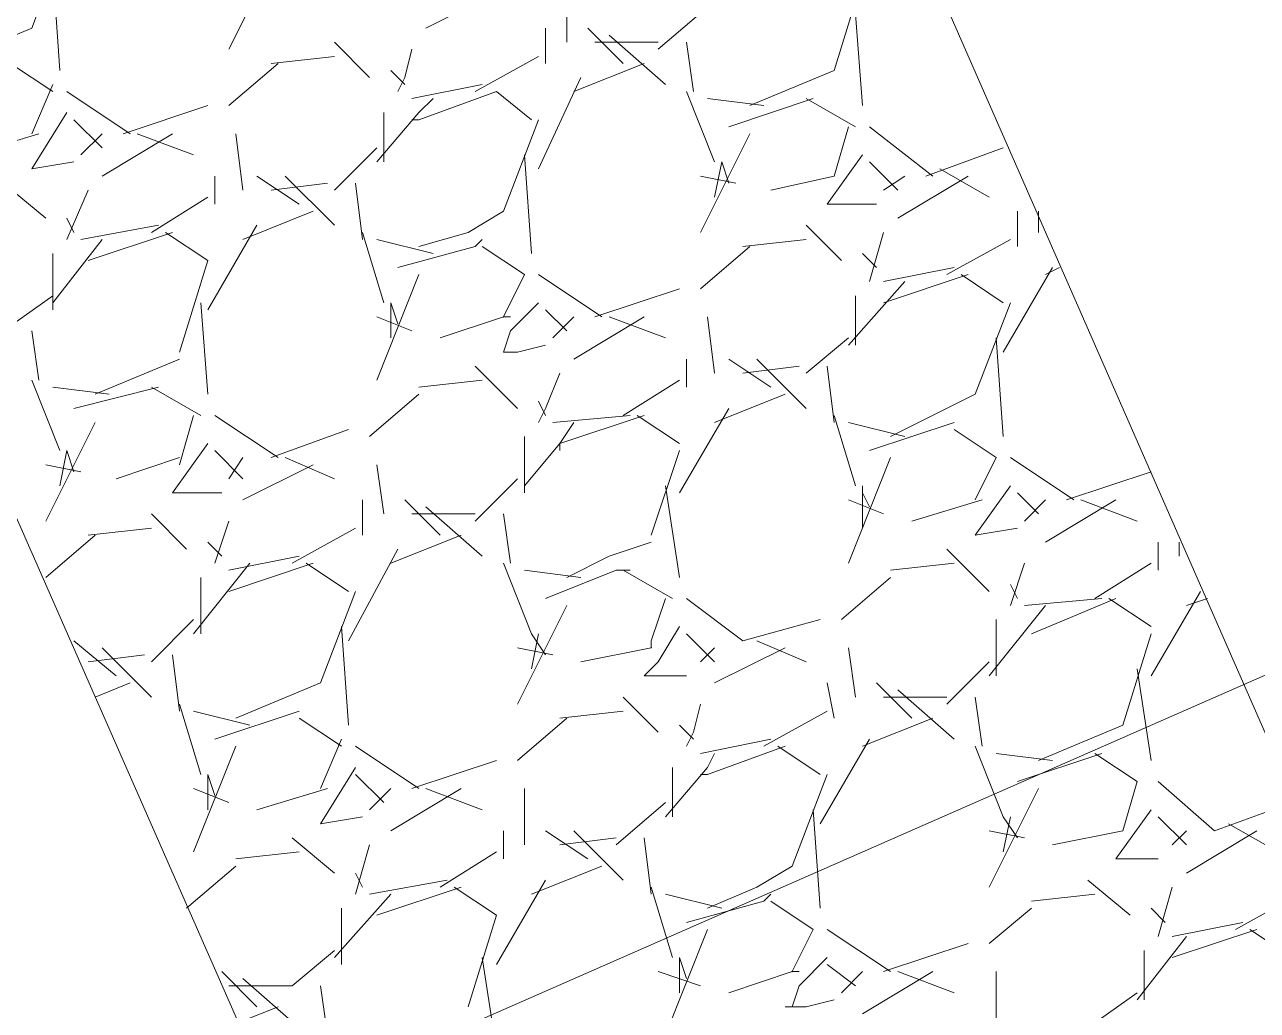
# Model space of a CAD drawing. Header units: metres. Extents: x 535356 to 535753, y 1836468 to 1836744.
# Drawn here: x 535500.07 to 535501.821, y 1836627.985 to 1836629.385 of the extents above; entities that cross this region are included whole.
import ezdxf

# ---------------------------------------------------------------- set-up
doc = ezdxf.new("R2010")
doc.units = ezdxf.units.M
doc.header["$MEASUREMENT"] = 0
doc.layers.add('Level 38', color=1, linetype='Continuous', lineweight=0)
doc.layers.add('Level 42', color=1, linetype='Continuous', lineweight=0)

msp = doc.modelspace()

# ---------------------------------------------------------------- linework, layer by layer
at = {"layer": 'Level 38', "color": 7, "linetype": 'Continuous', "lineweight": 0}
msp.add_line((535502.49, 1836628.75), (535477.82, 1836617.92), dxfattribs=at)
msp.add_line((535502.49, 1836628.75), (535477.82, 1836617.92), dxfattribs=at)
at = {"layer": 'Level 42', "color": 7, "linetype": 'Continuous', "lineweight": 0}
for p, q in [((535503.09, 1836625.51), (535500.52, 1836631.37)), ((535503.09, 1836625.51), (535500.52, 1836631.37)), ((535501.72, 1836624.91), (535499.14, 1836630.77)), ((535501.72, 1836624.91), (535499.14, 1836630.77)), ((535500.13, 1836629.51), (535500.08, 1836629.38)), ((535500.13, 1836629.51), (535500.08, 1836629.38)), ((535500.36, 1836629.35), (535500.43, 1836629.49)), ((535500.36, 1836629.35), (535500.43, 1836629.49)), ((535500.11, 1836629.46), (535500.12, 1836629.32)), ((535500.11, 1836629.46), (535500.12, 1836629.32)), ((535501.26, 1836629.45), (535501.22, 1836629.32)), ((535501.26, 1836629.45), (535501.22, 1836629.32)), ((535500.64, 1836629.38), (535500.74, 1836629.43)), ((535500.64, 1836629.38), (535500.74, 1836629.43)), ((535500.84, 1836629.43), (535500.84, 1836629.36)), ((535500.84, 1836629.43), (535500.84, 1836629.36)), ((535501.04, 1836629.41), (535500.97, 1836629.35)), ((535501.04, 1836629.41), (535500.97, 1836629.35)), ((535501.25, 1836629.4), (535501.26, 1836629.27)), ((535501.25, 1836629.4), (535501.26, 1836629.27)), ((535500.08, 1836629.38), (535499.96, 1836629.33)), ((535500.08, 1836629.38), (535499.96, 1836629.33)), ((535500.81, 1836629.38), (535500.81, 1836629.33)), ((535500.81, 1836629.38), (535500.81, 1836629.33)), ((535500.92, 1836629.33), (535500.87, 1836629.38)), ((535500.92, 1836629.33), (535500.87, 1836629.38)), ((535500.98, 1836629.3), (535500.9, 1836629.37)), ((535500.98, 1836629.3), (535500.9, 1836629.37)), ((535500.56, 1836629.31), (535500.51, 1836629.36)), ((535500.56, 1836629.31), (535500.51, 1836629.36)), ((535500.61, 1836629.31), (535500.62, 1836629.35)), ((535500.61, 1836629.31), (535500.62, 1836629.35)), ((535500.97, 1836629.36), (535500.88, 1836629.36)), ((535500.97, 1836629.36), (535500.88, 1836629.36)), ((535501.02, 1836629.29), (535501.01, 1836629.36)), ((535501.02, 1836629.29), (535501.01, 1836629.36)), ((535500.51, 1836629.34), (535500.42, 1836629.33)), ((535500.51, 1836629.34), (535500.42, 1836629.33)), ((535500.71, 1836629.29), (535500.8, 1836629.34)), ((535500.71, 1836629.29), (535500.8, 1836629.34)), ((535500.11, 1836629.29), (535500.05, 1836629.33)), ((535500.11, 1836629.29), (535500.05, 1836629.33)), ((535500.43, 1836629.33), (535500.36, 1836629.27)), ((535500.43, 1836629.33), (535500.36, 1836629.27)), ((535500.59, 1836629.32), (535500.61, 1836629.3)), ((535500.59, 1836629.32), (535500.61, 1836629.3)), ((535500.95, 1836629.33), (535500.85, 1836629.29)), ((535500.95, 1836629.33), (535500.85, 1836629.29)), ((535501.22, 1836629.32), (535501.1, 1836629.27)), ((535501.22, 1836629.32), (535501.1, 1836629.27)), ((535500.08, 1836629.23), (535500.11, 1836629.3)), ((535500.08, 1836629.23), (535500.11, 1836629.3)), ((535500.6, 1836629.29), (535500.61, 1836629.31)), ((535500.6, 1836629.29), (535500.61, 1836629.31)), ((535500.62, 1836629.28), (535500.72, 1836629.3)), ((535500.62, 1836629.28), (535500.72, 1836629.3)), ((535500.86, 1836629.31), (535500.8, 1836629.18)), ((535500.86, 1836629.31), (535500.8, 1836629.18)), ((535500.13, 1836629.29), (535500.22, 1836629.23)), ((535500.13, 1836629.29), (535500.22, 1836629.23)), ((535500.63, 1836629.25), (535500.74, 1836629.29)), ((535500.63, 1836629.25), (535500.74, 1836629.29)), ((535500.63, 1836629.25), (535500.74, 1836629.29)), ((535500.63, 1836629.25), (535500.74, 1836629.29)), ((535500.63, 1836629.26), (535500.65, 1836629.28)), ((535500.63, 1836629.26), (535500.65, 1836629.28)), ((535500.74, 1836629.29), (535500.79, 1836629.25)), ((535500.74, 1836629.29), (535500.79, 1836629.25)), ((535501.05, 1836629.19), (535501.01, 1836629.29)), ((535501.05, 1836629.19), (535501.01, 1836629.29)), ((535501.12, 1836629.27), (535501.04, 1836629.28)), ((535501.12, 1836629.27), (535501.04, 1836629.28)), ((535501.19, 1836629.28), (535501.07, 1836629.24)), ((535501.19, 1836629.28), (535501.07, 1836629.24)), ((535501.25, 1836629.24), (535501.18, 1836629.28)), ((535501.25, 1836629.24), (535501.18, 1836629.28)), ((535500.21, 1836629.23), (535500.33, 1836629.27)), ((535500.21, 1836629.23), (535500.33, 1836629.27)), ((535500.13, 1836629.26), (535500.08, 1836629.18)), ((535500.13, 1836629.26), (535500.08, 1836629.18)), ((535500.18, 1836629.21), (535500.14, 1836629.25)), ((535500.18, 1836629.21), (535500.14, 1836629.25)), ((535500.57, 1836629.19), (535500.63, 1836629.26)), ((535500.57, 1836629.19), (535500.63, 1836629.26)), ((535500.58, 1836629.26), (535500.58, 1836629.19)), ((535500.58, 1836629.26), (535500.58, 1836629.19)), ((535500.62, 1836629.25), (535500.63, 1836629.25)), ((535500.62, 1836629.25), (535500.63, 1836629.25)), ((535500.62, 1836629.25), (535500.63, 1836629.25)), ((535500.62, 1836629.25), (535500.63, 1836629.25)), ((535500.8, 1836629.25), (535500.75, 1836629.12)), ((535500.8, 1836629.25), (535500.75, 1836629.12)), ((535499.99, 1836629.2), (535500.09, 1836629.23)), ((535499.99, 1836629.2), (535500.09, 1836629.23)), ((535500.15, 1836629.2), (535500.18, 1836629.23)), ((535500.15, 1836629.2), (535500.18, 1836629.23)), ((535500.18, 1836629.17), (535500.28, 1836629.23)), ((535500.18, 1836629.17), (535500.28, 1836629.23)), ((535500.23, 1836629.23), (535500.31, 1836629.2)), ((535500.23, 1836629.23), (535500.31, 1836629.2)), ((535500.37, 1836629.23), (535500.38, 1836629.15)), ((535500.37, 1836629.23), (535500.38, 1836629.15)), ((535501.03, 1836629.09), (535501.1, 1836629.23)), ((535501.03, 1836629.09), (535501.1, 1836629.23)), ((535501.22, 1836629.17), (535501.24, 1836629.24)), ((535501.22, 1836629.17), (535501.24, 1836629.24)), ((535501.27, 1836629.24), (535501.36, 1836629.17)), ((535501.27, 1836629.24), (535501.36, 1836629.17)), ((535500.57, 1836629.21), (535500.51, 1836629.15)), ((535500.57, 1836629.21), (535500.51, 1836629.15)), ((535501.35, 1836629.17), (535501.46, 1836629.21)), ((535501.35, 1836629.17), (535501.46, 1836629.21)), ((535500.78, 1836629.2), (535500.79, 1836629.06)), ((535500.78, 1836629.2), (535500.79, 1836629.06)), ((535501.26, 1836629.2), (535501.21, 1836629.13)), ((535501.26, 1836629.2), (535501.21, 1836629.13)), ((535500.08, 1836629.18), (535500.14, 1836629.19)), ((535500.08, 1836629.18), (535500.14, 1836629.19)), ((535501.06, 1836629.19), (535501.05, 1836629.14)), ((535501.06, 1836629.19), (535501.05, 1836629.14)), ((535501.06, 1836629.19), (535501.07, 1836629.16)), ((535501.06, 1836629.19), (535501.07, 1836629.16)), ((535501.31, 1836629.15), (535501.27, 1836629.19)), ((535501.31, 1836629.15), (535501.27, 1836629.19)), ((535501.37, 1836629.18), (535501.44, 1836629.14)), ((535501.37, 1836629.18), (535501.44, 1836629.14)), ((535500.1, 1836629.11), (535500.04, 1836629.16)), ((535500.1, 1836629.11), (535500.04, 1836629.16)), ((535500.34, 1836629.17), (535500.34, 1836629.13)), ((535500.34, 1836629.17), (535500.34, 1836629.13)), ((535500.46, 1836629.13), (535500.4, 1836629.17)), ((535500.46, 1836629.13), (535500.4, 1836629.17)), ((535500.5, 1836629.16), (535500.42, 1836629.15)), ((535500.5, 1836629.16), (535500.42, 1836629.15)), ((535500.51, 1836629.1), (535500.44, 1836629.17)), ((535500.51, 1836629.1), (535500.44, 1836629.17)), ((535500.55, 1836629.08), (535500.54, 1836629.16)), ((535500.55, 1836629.08), (535500.54, 1836629.16)), ((535501.03, 1836629.17), (535501.08, 1836629.16)), ((535501.03, 1836629.17), (535501.08, 1836629.16)), ((535501.13, 1836629.15), (535501.22, 1836629.17)), ((535501.13, 1836629.15), (535501.22, 1836629.17)), ((535501.29, 1836629.15), (535501.32, 1836629.17)), ((535501.29, 1836629.15), (535501.32, 1836629.17)), ((535501.31, 1836629.11), (535501.41, 1836629.17)), ((535501.31, 1836629.11), (535501.41, 1836629.17)), ((535500.13, 1836629.08), (535500.16, 1836629.15)), ((535500.13, 1836629.08), (535500.16, 1836629.15)), ((535500.25, 1836629.09), (535500.33, 1836629.14)), ((535500.25, 1836629.09), (535500.33, 1836629.14)), ((535501.21, 1836629.13), (535501.28, 1836629.13)), ((535501.21, 1836629.13), (535501.28, 1836629.13)), ((535500.13, 1836629.11), (535500.14, 1836629.09)), ((535500.13, 1836629.11), (535500.14, 1836629.09)), ((535500.48, 1836629.12), (535500.38, 1836629.08)), ((535500.48, 1836629.12), (535500.38, 1836629.08)), ((535500.75, 1836629.12), (535500.7, 1836629.09)), ((535500.75, 1836629.12), (535500.7, 1836629.09)), ((535501.48, 1836629.12), (535501.48, 1836629.07)), ((535501.48, 1836629.12), (535501.48, 1836629.07)), ((535501.51, 1836629.12), (535501.51, 1836629.09)), ((535501.51, 1836629.12), (535501.51, 1836629.09)), ((535500.15, 1836629.08), (535500.26, 1836629.1)), ((535500.15, 1836629.08), (535500.26, 1836629.1)), ((535500.16, 1836629.05), (535500.28, 1836629.09)), ((535500.16, 1836629.05), (535500.28, 1836629.09)), ((535500.16, 1836629.05), (535500.28, 1836629.09)), ((535500.16, 1836629.05), (535500.28, 1836629.09)), ((535500.27, 1836629.09), (535500.33, 1836629.05)), ((535500.27, 1836629.09), (535500.33, 1836629.05)), ((535500.4, 1836629.1), (535500.33, 1836628.98)), ((535500.4, 1836629.1), (535500.33, 1836628.98)), ((535500.58, 1836628.99), (535500.55, 1836629.09)), ((535500.58, 1836628.99), (535500.55, 1836629.09)), ((535500.7, 1836629.09), (535500.63, 1836629.07)), ((535500.7, 1836629.09), (535500.63, 1836629.07)), ((535501.23, 1836629.05), (535501.18, 1836629.1)), ((535501.23, 1836629.05), (535501.18, 1836629.1)), ((535501.27, 1836629.02), (535501.29, 1836629.09)), ((535501.27, 1836629.02), (535501.29, 1836629.09)), ((535500.11, 1836628.99), (535500.18, 1836629.08)), ((535500.11, 1836628.99), (535500.18, 1836629.08)), ((535500.65, 1836629.06), (535500.57, 1836629.08)), ((535500.65, 1836629.06), (535500.57, 1836629.08)), ((535500.71, 1836629.07), (535500.6, 1836629.04)), ((535500.71, 1836629.07), (535500.6, 1836629.04)), ((535500.72, 1836629.08), (535500.71, 1836629.07)), ((535500.72, 1836629.08), (535500.71, 1836629.07)), ((535500.78, 1836629.03), (535500.72, 1836629.07)), ((535500.78, 1836629.03), (535500.72, 1836629.07)), ((535501.1, 1836629.07), (535501.03, 1836629.01)), ((535501.1, 1836629.07), (535501.03, 1836629.01)), ((535501.18, 1836629.08), (535501.09, 1836629.07)), ((535501.18, 1836629.08), (535501.09, 1836629.07)), ((535501.38, 1836629.03), (535501.47, 1836629.08)), ((535501.38, 1836629.03), (535501.47, 1836629.08)), ((535500.11, 1836629.06), (535500.11, 1836628.98)), ((535500.11, 1836629.06), (535500.11, 1836628.98)), ((535501.26, 1836629.06), (535501.28, 1836629.04)), ((535501.26, 1836629.06), (535501.28, 1836629.04)), ((535500.33, 1836629.05), (535500.29, 1836628.92)), ((535500.33, 1836629.05), (535500.29, 1836628.92)), ((535501.29, 1836629.02), (535501.39, 1836629.04)), ((535501.29, 1836629.02), (535501.39, 1836629.04)), ((535501.53, 1836629.04), (535501.46, 1836628.92)), ((535501.53, 1836629.04), (535501.46, 1836628.92)), ((535501.54, 1836629.04), (535501.52, 1836629.03)), ((535501.54, 1836629.04), (535501.52, 1836629.03)), ((535500.57, 1836628.88), (535500.63, 1836629.03)), ((535500.57, 1836628.88), (535500.63, 1836629.03)), ((535500.75, 1836628.97), (535500.78, 1836629.03)), ((535500.75, 1836628.97), (535500.78, 1836629.03)), ((535500.8, 1836629.03), (535500.89, 1836628.97)), ((535500.8, 1836629.03), (535500.89, 1836628.97)), ((535501.24, 1836628.93), (535501.32, 1836629.02)), ((535501.24, 1836628.93), (535501.32, 1836629.02)), ((535501.29, 1836628.99), (535501.41, 1836629.03)), ((535501.29, 1836628.99), (535501.41, 1836629.03)), ((535501.29, 1836628.99), (535501.41, 1836629.03)), ((535501.29, 1836628.99), (535501.41, 1836629.03)), ((535501.4, 1836629.03), (535501.46, 1836628.99)), ((535501.4, 1836629.03), (535501.46, 1836628.99)), ((535500.11, 1836629), (535500.04, 1836628.95)), ((535500.11, 1836629), (535500.04, 1836628.95)), ((535500.88, 1836628.97), (535501, 1836629.01)), ((535500.88, 1836628.97), (535501, 1836629.01)), ((535501.25, 1836629), (535501.25, 1836628.93)), ((535501.25, 1836629), (535501.25, 1836628.93)), ((535500.32, 1836628.99), (535500.33, 1836628.86)), ((535500.32, 1836628.99), (535500.33, 1836628.86)), ((535500.59, 1836628.99), (535500.59, 1836628.94)), ((535500.59, 1836628.99), (535500.6, 1836628.96)), ((535500.59, 1836628.99), (535500.59, 1836628.94)), ((535500.59, 1836628.99), (535500.6, 1836628.96)), ((535500.8, 1836628.99), (535500.76, 1836628.95)), ((535500.8, 1836628.99), (535500.76, 1836628.95)), ((535501.47, 1836628.99), (535501.42, 1836628.86)), ((535501.47, 1836628.99), (535501.42, 1836628.86)), ((535500.57, 1836628.97), (535500.62, 1836628.95)), ((535500.57, 1836628.97), (535500.62, 1836628.95)), ((535500.66, 1836628.94), (535500.75, 1836628.97)), ((535500.66, 1836628.94), (535500.75, 1836628.97)), ((535500.75, 1836628.97), (535500.76, 1836628.97)), ((535500.75, 1836628.97), (535500.76, 1836628.97)), ((535500.84, 1836628.95), (535500.81, 1836628.98)), ((535500.84, 1836628.95), (535500.81, 1836628.98)), ((535500.82, 1836628.94), (535500.85, 1836628.97)), ((535500.82, 1836628.94), (535500.85, 1836628.97)), ((535500.85, 1836628.91), (535500.95, 1836628.97)), ((535500.85, 1836628.91), (535500.95, 1836628.97)), ((535500.9, 1836628.97), (535500.98, 1836628.94)), ((535500.9, 1836628.97), (535500.98, 1836628.94)), ((535501.04, 1836628.97), (535501.05, 1836628.89)), ((535501.04, 1836628.97), (535501.05, 1836628.89)), ((535500.09, 1836628.88), (535500.08, 1836628.95)), ((535500.09, 1836628.88), (535500.08, 1836628.95)), ((535500.76, 1836628.95), (535500.75, 1836628.92)), ((535500.76, 1836628.95), (535500.75, 1836628.92)), ((535500.77, 1836628.92), (535500.81, 1836628.93)), ((535500.77, 1836628.92), (535500.81, 1836628.93)), ((535501.24, 1836628.94), (535501.18, 1836628.89)), ((535501.24, 1836628.94), (535501.18, 1836628.89)), ((535501.45, 1836628.94), (535501.46, 1836628.8)), ((535501.45, 1836628.94), (535501.46, 1836628.8)), ((535500.75, 1836628.92), (535500.77, 1836628.92)), ((535500.75, 1836628.92), (535500.77, 1836628.92)), ((535500.29, 1836628.91), (535500.17, 1836628.86)), ((535500.29, 1836628.91), (535500.17, 1836628.86)), ((535500.77, 1836628.84), (535500.71, 1836628.9)), ((535500.77, 1836628.84), (535500.71, 1836628.9)), ((535501.01, 1836628.91), (535501.01, 1836628.87)), ((535501.01, 1836628.91), (535501.01, 1836628.87)), ((535501.13, 1836628.87), (535501.07, 1836628.91)), ((535501.13, 1836628.87), (535501.07, 1836628.91)), ((535501.17, 1836628.9), (535501.09, 1836628.89)), ((535501.17, 1836628.9), (535501.09, 1836628.89)), ((535501.18, 1836628.84), (535501.11, 1836628.91)), ((535501.18, 1836628.84), (535501.11, 1836628.91)), ((535501.22, 1836628.82), (535501.21, 1836628.9)), ((535501.22, 1836628.82), (535501.21, 1836628.9)), ((535500.12, 1836628.78), (535500.08, 1836628.88)), ((535500.12, 1836628.78), (535500.08, 1836628.88)), ((535500.72, 1836628.88), (535500.63, 1836628.87)), ((535500.72, 1836628.88), (535500.63, 1836628.87)), ((535500.81, 1836628.84), (535500.83, 1836628.89)), ((535500.81, 1836628.84), (535500.83, 1836628.89)), ((535500.92, 1836628.83), (535501, 1836628.88)), ((535500.92, 1836628.83), (535501, 1836628.88)), ((535500.19, 1836628.86), (535500.11, 1836628.87)), ((535500.19, 1836628.86), (535500.11, 1836628.87)), ((535500.26, 1836628.87), (535500.14, 1836628.84)), ((535500.26, 1836628.87), (535500.14, 1836628.84)), ((535500.32, 1836628.83), (535500.25, 1836628.87)), ((535500.32, 1836628.83), (535500.25, 1836628.87)), ((535500.63, 1836628.86), (535500.56, 1836628.8)), ((535500.63, 1836628.86), (535500.56, 1836628.8)), ((535501.15, 1836628.86), (535501.05, 1836628.82)), ((535501.15, 1836628.86), (535501.05, 1836628.82)), ((535501.42, 1836628.86), (535501.3, 1836628.8)), ((535501.42, 1836628.86), (535501.3, 1836628.8)), ((535500.8, 1836628.85), (535500.81, 1836628.83)), ((535500.8, 1836628.85), (535500.81, 1836628.83)), ((535500.29, 1836628.76), (535500.31, 1836628.83)), ((535500.29, 1836628.76), (535500.31, 1836628.83)), ((535500.34, 1836628.83), (535500.43, 1836628.77)), ((535500.34, 1836628.83), (535500.43, 1836628.77)), ((535500.8, 1836628.82), (535500.81, 1836628.84)), ((535500.8, 1836628.82), (535500.81, 1836628.84)), ((535500.82, 1836628.82), (535500.93, 1836628.83)), ((535500.82, 1836628.82), (535500.93, 1836628.83)), ((535500.83, 1836628.79), (535500.95, 1836628.83)), ((535500.83, 1836628.79), (535500.95, 1836628.83)), ((535500.83, 1836628.79), (535500.95, 1836628.83)), ((535500.83, 1836628.79), (535500.95, 1836628.83)), ((535500.94, 1836628.83), (535501, 1836628.79)), ((535500.94, 1836628.83), (535501, 1836628.79)), ((535501.07, 1836628.84), (535501, 1836628.72)), ((535501.07, 1836628.84), (535501, 1836628.72)), ((535501.25, 1836628.73), (535501.22, 1836628.83)), ((535501.25, 1836628.73), (535501.22, 1836628.83)), ((535500.1, 1836628.68), (535500.17, 1836628.82)), ((535500.1, 1836628.68), (535500.17, 1836628.82)), ((535500.42, 1836628.77), (535500.53, 1836628.81)), ((535500.42, 1836628.77), (535500.53, 1836628.81)), ((535500.83, 1836628.79), (535500.85, 1836628.82)), ((535500.83, 1836628.79), (535500.85, 1836628.82)), ((535501.32, 1836628.8), (535501.24, 1836628.82)), ((535501.32, 1836628.8), (535501.24, 1836628.82)), ((535501.39, 1836628.82), (535501.27, 1836628.78)), ((535501.39, 1836628.82), (535501.27, 1836628.78)), ((535501.45, 1836628.77), (535501.39, 1836628.81)), ((535501.45, 1836628.77), (535501.39, 1836628.81)), ((535500.33, 1836628.79), (535500.28, 1836628.72)), ((535500.33, 1836628.79), (535500.28, 1836628.72)), ((535500.78, 1836628.8), (535500.78, 1836628.72)), ((535500.78, 1836628.8), (535500.78, 1836628.72)), ((535500.78, 1836628.73), (535500.83, 1836628.79)), ((535500.78, 1836628.73), (535500.83, 1836628.79)), ((535500.83, 1836628.78), (535500.83, 1836628.79)), ((535500.83, 1836628.78), (535500.83, 1836628.79)), ((535500.83, 1836628.78), (535500.83, 1836628.79)), ((535500.83, 1836628.78), (535500.83, 1836628.79)), ((535500.13, 1836628.78), (535500.12, 1836628.73)), ((535500.13, 1836628.78), (535500.12, 1836628.73)), ((535500.13, 1836628.78), (535500.14, 1836628.75)), ((535500.13, 1836628.78), (535500.14, 1836628.75)), ((535500.38, 1836628.74), (535500.34, 1836628.78)), ((535500.38, 1836628.74), (535500.34, 1836628.78)), ((535501, 1836628.78), (535500.96, 1836628.66)), ((535501, 1836628.78), (535500.96, 1836628.66)), ((535500.1, 1836628.76), (535500.15, 1836628.75)), ((535500.1, 1836628.76), (535500.15, 1836628.75)), ((535500.2, 1836628.74), (535500.29, 1836628.77)), ((535500.2, 1836628.74), (535500.29, 1836628.77)), ((535500.36, 1836628.74), (535500.38, 1836628.77)), ((535500.36, 1836628.74), (535500.38, 1836628.77)), ((535500.38, 1836628.71), (535500.48, 1836628.76)), ((535500.38, 1836628.71), (535500.48, 1836628.76)), ((535500.44, 1836628.77), (535500.51, 1836628.74)), ((535500.44, 1836628.77), (535500.51, 1836628.74)), ((535500.57, 1836628.76), (535500.58, 1836628.69)), ((535500.57, 1836628.76), (535500.58, 1836628.69)), ((535501.24, 1836628.62), (535501.3, 1836628.77)), ((535501.24, 1836628.62), (535501.3, 1836628.77)), ((535501.42, 1836628.71), (535501.45, 1836628.77)), ((535501.42, 1836628.71), (535501.45, 1836628.77)), ((535501.47, 1836628.77), (535501.56, 1836628.71)), ((535501.47, 1836628.77), (535501.56, 1836628.71)), ((535500.77, 1836628.74), (535500.71, 1836628.68)), ((535500.77, 1836628.74), (535500.71, 1836628.68)), ((535501.55, 1836628.71), (535501.67, 1836628.75)), ((535501.55, 1836628.71), (535501.67, 1836628.75)), ((535500.28, 1836628.72), (535500.35, 1836628.72)), ((535500.28, 1836628.72), (535500.35, 1836628.72)), ((535500.98, 1836628.73), (535501, 1836628.6)), ((535500.98, 1836628.73), (535501, 1836628.6)), ((535501.26, 1836628.73), (535501.26, 1836628.67)), ((535501.26, 1836628.73), (535501.26, 1836628.67)), ((535501.26, 1836628.72), (535501.27, 1836628.7)), ((535501.26, 1836628.72), (535501.27, 1836628.7)), ((535501.47, 1836628.73), (535501.42, 1836628.66)), ((535501.47, 1836628.73), (535501.42, 1836628.66)), ((535501.51, 1836628.69), (535501.48, 1836628.72)), ((535501.51, 1836628.69), (535501.48, 1836628.72)), ((535500.55, 1836628.71), (535500.55, 1836628.66)), ((535500.55, 1836628.71), (535500.55, 1836628.66)), ((535500.66, 1836628.66), (535500.61, 1836628.71)), ((535500.66, 1836628.66), (535500.61, 1836628.71)), ((535501.24, 1836628.71), (535501.29, 1836628.69)), ((535501.24, 1836628.71), (535501.29, 1836628.69)), ((535501.33, 1836628.68), (535501.43, 1836628.71)), ((535501.33, 1836628.68), (535501.43, 1836628.71)), ((535501.49, 1836628.68), (535501.52, 1836628.71)), ((535501.49, 1836628.68), (535501.52, 1836628.71)), ((535501.52, 1836628.65), (535501.62, 1836628.71)), ((535501.52, 1836628.65), (535501.62, 1836628.71)), ((535501.57, 1836628.71), (535501.65, 1836628.68)), ((535501.57, 1836628.71), (535501.65, 1836628.68)), ((535500.3, 1836628.64), (535500.25, 1836628.69)), ((535500.3, 1836628.64), (535500.25, 1836628.69)), ((535500.71, 1836628.69), (535500.62, 1836628.69)), ((535500.71, 1836628.69), (535500.62, 1836628.69)), ((535500.72, 1836628.63), (535500.64, 1836628.7)), ((535500.72, 1836628.63), (535500.64, 1836628.7)), ((535500.76, 1836628.62), (535500.75, 1836628.69)), ((535500.76, 1836628.62), (535500.75, 1836628.69)), ((535500.25, 1836628.67), (535500.16, 1836628.66)), ((535500.25, 1836628.67), (535500.16, 1836628.66)), ((535500.34, 1836628.62), (535500.36, 1836628.68)), ((535500.34, 1836628.62), (535500.36, 1836628.68)), ((535500.45, 1836628.62), (535500.54, 1836628.67)), ((535500.45, 1836628.62), (535500.54, 1836628.67)), ((535501.42, 1836628.66), (535501.48, 1836628.67)), ((535501.42, 1836628.66), (535501.48, 1836628.67)), ((535500.17, 1836628.66), (535500.1, 1836628.6)), ((535500.17, 1836628.66), (535500.1, 1836628.6)), ((535500.33, 1836628.65), (535500.35, 1836628.63)), ((535500.33, 1836628.65), (535500.35, 1836628.63)), ((535500.69, 1836628.66), (535500.59, 1836628.62)), ((535500.69, 1836628.66), (535500.59, 1836628.62)), ((535500.96, 1836628.65), (535500.9, 1836628.63)), ((535500.96, 1836628.65), (535500.9, 1836628.63)), ((535501.68, 1836628.65), (535501.68, 1836628.61)), ((535501.68, 1836628.65), (535501.68, 1836628.61)), ((535501.71, 1836628.65), (535501.71, 1836628.63)), ((535501.71, 1836628.65), (535501.71, 1836628.63)), ((535500.6, 1836628.64), (535500.53, 1836628.51)), ((535500.6, 1836628.64), (535500.53, 1836628.51)), ((535501.44, 1836628.58), (535501.38, 1836628.64)), ((535501.44, 1836628.58), (535501.38, 1836628.64)), ((535500.31, 1836628.52), (535500.39, 1836628.62)), ((535500.31, 1836628.52), (535500.39, 1836628.62)), ((535500.36, 1836628.61), (535500.46, 1836628.63)), ((535500.36, 1836628.61), (535500.46, 1836628.63)), ((535500.36, 1836628.58), (535500.48, 1836628.62)), ((535500.36, 1836628.58), (535500.48, 1836628.62)), ((535500.36, 1836628.58), (535500.48, 1836628.62)), ((535500.36, 1836628.58), (535500.48, 1836628.62)), ((535500.47, 1836628.62), (535500.53, 1836628.58)), ((535500.47, 1836628.62), (535500.53, 1836628.58)), ((535500.79, 1836628.52), (535500.75, 1836628.62)), ((535500.79, 1836628.52), (535500.75, 1836628.62)), ((535500.9, 1836628.63), (535500.84, 1836628.6)), ((535500.9, 1836628.63), (535500.84, 1836628.6)), ((535501.39, 1836628.62), (535501.3, 1836628.61)), ((535501.39, 1836628.62), (535501.3, 1836628.61)), ((535501.47, 1836628.56), (535501.49, 1836628.62)), ((535501.47, 1836628.56), (535501.49, 1836628.62)), ((535501.59, 1836628.57), (535501.67, 1836628.62)), ((535501.59, 1836628.57), (535501.67, 1836628.62)), ((535500.32, 1836628.6), (535500.32, 1836628.52)), ((535500.32, 1836628.6), (535500.32, 1836628.52)), ((535500.86, 1836628.6), (535500.78, 1836628.61)), ((535500.86, 1836628.6), (535500.78, 1836628.61)), ((535500.91, 1836628.61), (535500.81, 1836628.57)), ((535500.91, 1836628.61), (535500.81, 1836628.57)), ((535500.93, 1836628.61), (535500.91, 1836628.61)), ((535500.93, 1836628.61), (535500.91, 1836628.61)), ((535500.99, 1836628.57), (535500.92, 1836628.61)), ((535500.99, 1836628.57), (535500.92, 1836628.61)), ((535501.3, 1836628.6), (535501.23, 1836628.54)), ((535501.3, 1836628.6), (535501.23, 1836628.54)), ((535500.54, 1836628.58), (535500.49, 1836628.45)), ((535500.54, 1836628.58), (535500.49, 1836628.45)), ((535501.47, 1836628.59), (535501.48, 1836628.57)), ((535501.47, 1836628.59), (535501.48, 1836628.57)), ((535501.74, 1836628.58), (535501.67, 1836628.46)), ((535501.74, 1836628.58), (535501.67, 1836628.46)), ((535500.96, 1836628.51), (535500.98, 1836628.57)), ((535500.96, 1836628.51), (535500.98, 1836628.57)), ((535501.01, 1836628.57), (535501.09, 1836628.51)), ((535501.01, 1836628.57), (535501.09, 1836628.51)), ((535501.49, 1836628.56), (535501.6, 1836628.57)), ((535501.49, 1836628.56), (535501.6, 1836628.57)), ((535501.5, 1836628.52), (535501.62, 1836628.57)), ((535501.5, 1836628.52), (535501.62, 1836628.57)), ((535501.5, 1836628.52), (535501.62, 1836628.57)), ((535501.5, 1836628.52), (535501.62, 1836628.57)), ((535501.61, 1836628.57), (535501.67, 1836628.53)), ((535501.61, 1836628.57), (535501.67, 1836628.53)), ((535501.75, 1836628.57), (535501.72, 1836628.56)), ((535501.75, 1836628.57), (535501.72, 1836628.56)), ((535500.77, 1836628.42), (535500.84, 1836628.56)), ((535500.77, 1836628.42), (535500.84, 1836628.56)), ((535501.44, 1836628.46), (535501.52, 1836628.56)), ((535501.44, 1836628.46), (535501.52, 1836628.56)), ((535500.31, 1836628.54), (535500.25, 1836628.48)), ((535500.31, 1836628.54), (535500.25, 1836628.48)), ((535500.52, 1836628.53), (535500.53, 1836628.39)), ((535500.52, 1836628.53), (535500.53, 1836628.39)), ((535501, 1836628.53), (535500.97, 1836628.48)), ((535501, 1836628.53), (535500.97, 1836628.48)), ((535501.09, 1836628.51), (535501.2, 1836628.54)), ((535501.09, 1836628.51), (535501.2, 1836628.54)), ((535501.45, 1836628.54), (535501.45, 1836628.46)), ((535501.45, 1836628.54), (535501.45, 1836628.46)), ((535500.2, 1836628.46), (535500.14, 1836628.51)), ((535500.2, 1836628.46), (535500.14, 1836628.51)), ((535500.8, 1836628.52), (535500.79, 1836628.47)), ((535500.79, 1836628.52), (535500.81, 1836628.49)), ((535500.8, 1836628.52), (535500.79, 1836628.47)), ((535500.79, 1836628.52), (535500.81, 1836628.49)), ((535500.96, 1836628.5), (535500.96, 1836628.51)), ((535500.96, 1836628.5), (535500.96, 1836628.51)), ((535501.05, 1836628.48), (535501.01, 1836628.52)), ((535501.05, 1836628.48), (535501.01, 1836628.52)), ((535501.11, 1836628.51), (535501.18, 1836628.48)), ((535501.11, 1836628.51), (535501.18, 1836628.48)), ((535501.67, 1836628.52), (535501.63, 1836628.39)), ((535501.67, 1836628.52), (535501.63, 1836628.39)), ((535500.25, 1836628.43), (535500.18, 1836628.5)), ((535500.25, 1836628.43), (535500.18, 1836628.5)), ((535500.77, 1836628.5), (535500.82, 1836628.49)), ((535500.77, 1836628.5), (535500.82, 1836628.49)), ((535500.86, 1836628.48), (535500.96, 1836628.5)), ((535500.86, 1836628.48), (535500.96, 1836628.5)), ((535501.03, 1836628.48), (535501.05, 1836628.5)), ((535501.03, 1836628.48), (535501.05, 1836628.5)), ((535501.05, 1836628.45), (535501.15, 1836628.5)), ((535501.05, 1836628.45), (535501.15, 1836628.5)), ((535501.24, 1836628.5), (535501.25, 1836628.43)), ((535501.24, 1836628.5), (535501.25, 1836628.43)), ((535500.24, 1836628.49), (535500.16, 1836628.48)), ((535500.24, 1836628.49), (535500.16, 1836628.48)), ((535500.29, 1836628.41), (535500.28, 1836628.49)), ((535500.29, 1836628.41), (535500.28, 1836628.49)), ((535500.97, 1836628.48), (535500.95, 1836628.46)), ((535500.97, 1836628.48), (535500.95, 1836628.46)), ((535501.44, 1836628.48), (535501.38, 1836628.42)), ((535501.44, 1836628.48), (535501.38, 1836628.42)), ((535500.95, 1836628.46), (535500.98, 1836628.46)), ((535500.95, 1836628.46), (535500.98, 1836628.46)), ((535500.98, 1836628.46), (535501.01, 1836628.46)), ((535500.98, 1836628.46), (535501.01, 1836628.46)), ((535501.65, 1836628.47), (535501.67, 1836628.34)), ((535501.65, 1836628.47), (535501.67, 1836628.34)), ((535500.22, 1836628.45), (535500.17, 1836628.43)), ((535500.22, 1836628.45), (535500.17, 1836628.43)), ((535500.49, 1836628.45), (535500.37, 1836628.4)), ((535500.49, 1836628.45), (535500.37, 1836628.4)), ((535501.21, 1836628.45), (535501.22, 1836628.4)), ((535501.21, 1836628.45), (535501.22, 1836628.4)), ((535501.33, 1836628.4), (535501.28, 1836628.45)), ((535501.33, 1836628.4), (535501.28, 1836628.45)), ((535501.39, 1836628.37), (535501.31, 1836628.44)), ((535501.39, 1836628.37), (535501.31, 1836628.44)), ((535500.97, 1836628.38), (535500.92, 1836628.43)), ((535500.97, 1836628.38), (535500.92, 1836628.43)), ((535501.38, 1836628.43), (535501.29, 1836628.43)), ((535501.38, 1836628.43), (535501.29, 1836628.43)), ((535501.43, 1836628.36), (535501.42, 1836628.43)), ((535501.43, 1836628.36), (535501.42, 1836628.43)), ((535500.32, 1836628.32), (535500.29, 1836628.42)), ((535500.32, 1836628.32), (535500.29, 1836628.42)), ((535500.39, 1836628.39), (535500.31, 1836628.41)), ((535500.39, 1836628.39), (535500.31, 1836628.41)), ((535500.46, 1836628.41), (535500.34, 1836628.37)), ((535500.46, 1836628.41), (535500.34, 1836628.37)), ((535500.92, 1836628.41), (535500.83, 1836628.4)), ((535500.92, 1836628.41), (535500.83, 1836628.4)), ((535501.02, 1836628.38), (535501.03, 1836628.42)), ((535501.02, 1836628.38), (535501.03, 1836628.42)), ((535501.12, 1836628.36), (535501.21, 1836628.41)), ((535501.12, 1836628.36), (535501.21, 1836628.41)), ((535500.52, 1836628.36), (535500.46, 1836628.4)), ((535500.52, 1836628.36), (535500.46, 1836628.4)), ((535500.84, 1836628.4), (535500.77, 1836628.34)), ((535500.84, 1836628.4), (535500.77, 1836628.34)), ((535501, 1836628.39), (535501.02, 1836628.37)), ((535501, 1836628.39), (535501.02, 1836628.37)), ((535501.36, 1836628.4), (535501.26, 1836628.36)), ((535501.36, 1836628.4), (535501.26, 1836628.36)), ((535501.63, 1836628.39), (535501.51, 1836628.34)), ((535501.63, 1836628.39), (535501.51, 1836628.34)), ((535500.49, 1836628.3), (535500.52, 1836628.37)), ((535500.49, 1836628.3), (535500.52, 1836628.37)), ((535501.01, 1836628.36), (535501.02, 1836628.38)), ((535501.01, 1836628.36), (535501.02, 1836628.38)), ((535501.03, 1836628.35), (535501.13, 1836628.37)), ((535501.03, 1836628.35), (535501.13, 1836628.37)), ((535501.27, 1836628.37), (535501.2, 1836628.25)), ((535501.27, 1836628.37), (535501.2, 1836628.25)), ((535500.31, 1836628.21), (535500.37, 1836628.36)), ((535500.31, 1836628.21), (535500.37, 1836628.36)), ((535500.54, 1836628.36), (535500.63, 1836628.3)), ((535500.54, 1836628.36), (535500.63, 1836628.3)), ((535501.04, 1836628.32), (535501.15, 1836628.36)), ((535501.04, 1836628.32), (535501.15, 1836628.36)), ((535501.04, 1836628.32), (535501.15, 1836628.36)), ((535501.04, 1836628.32), (535501.15, 1836628.36)), ((535501.14, 1836628.36), (535501.2, 1836628.32)), ((535501.14, 1836628.36), (535501.2, 1836628.32)), ((535501.46, 1836628.26), (535501.42, 1836628.36)), ((535501.46, 1836628.26), (535501.42, 1836628.36)), ((535500.62, 1836628.3), (535500.74, 1836628.34)), ((535500.62, 1836628.3), (535500.74, 1836628.34)), ((535501.04, 1836628.33), (535501.05, 1836628.35)), ((535501.04, 1836628.33), (535501.05, 1836628.35)), ((535501.53, 1836628.34), (535501.45, 1836628.35)), ((535501.53, 1836628.34), (535501.45, 1836628.35)), ((535501.6, 1836628.35), (535501.48, 1836628.31)), ((535501.6, 1836628.35), (535501.48, 1836628.31)), ((535501.65, 1836628.31), (535501.59, 1836628.35)), ((535501.65, 1836628.31), (535501.59, 1836628.35)), ((535500.33, 1836628.32), (535500.33, 1836628.27)), ((535500.33, 1836628.32), (535500.34, 1836628.29)), ((535500.33, 1836628.32), (535500.33, 1836628.27)), ((535500.33, 1836628.32), (535500.34, 1836628.29)), ((535500.54, 1836628.33), (535500.49, 1836628.25)), ((535500.54, 1836628.33), (535500.49, 1836628.25)), ((535500.58, 1836628.28), (535500.54, 1836628.32)), ((535500.58, 1836628.28), (535500.54, 1836628.32)), ((535500.98, 1836628.26), (535501.04, 1836628.33)), ((535500.98, 1836628.26), (535501.04, 1836628.33)), ((535500.99, 1836628.33), (535500.99, 1836628.26)), ((535500.99, 1836628.33), (535500.99, 1836628.26)), ((535501.03, 1836628.32), (535501.04, 1836628.32)), ((535501.03, 1836628.32), (535501.04, 1836628.32)), ((535501.03, 1836628.32), (535501.04, 1836628.32)), ((535501.03, 1836628.32), (535501.04, 1836628.32)), ((535501.21, 1836628.32), (535501.16, 1836628.19)), ((535501.21, 1836628.32), (535501.16, 1836628.19)), ((535500.31, 1836628.3), (535500.36, 1836628.28)), ((535500.31, 1836628.3), (535500.36, 1836628.28)), ((535500.4, 1836628.27), (535500.5, 1836628.3)), ((535500.4, 1836628.27), (535500.5, 1836628.3)), ((535500.56, 1836628.27), (535500.59, 1836628.3)), ((535500.56, 1836628.27), (535500.59, 1836628.3)), ((535500.59, 1836628.24), (535500.69, 1836628.3)), ((535500.59, 1836628.24), (535500.69, 1836628.3)), ((535500.64, 1836628.3), (535500.72, 1836628.27)), ((535500.64, 1836628.3), (535500.72, 1836628.27)), ((535500.78, 1836628.3), (535500.78, 1836628.22)), ((535500.78, 1836628.3), (535500.78, 1836628.22)), ((535501.44, 1836628.16), (535501.51, 1836628.3)), ((535501.44, 1836628.16), (535501.51, 1836628.3)), ((535501.63, 1836628.24), (535501.65, 1836628.31)), ((535501.63, 1836628.24), (535501.65, 1836628.31)), ((535501.68, 1836628.31), (535501.76, 1836628.24)), ((535501.68, 1836628.31), (535501.76, 1836628.24)), ((535500.98, 1836628.28), (535500.91, 1836628.22)), ((535500.98, 1836628.28), (535500.91, 1836628.22)), ((535501.19, 1836628.27), (535501.2, 1836628.13)), ((535501.19, 1836628.27), (535501.2, 1836628.13)), ((535501.67, 1836628.27), (535501.62, 1836628.2)), ((535501.67, 1836628.27), (535501.62, 1836628.2)), ((535501.76, 1836628.24), (535501.87, 1836628.28)), ((535501.76, 1836628.24), (535501.87, 1836628.28)), ((535500.49, 1836628.25), (535500.55, 1836628.26)), ((535500.49, 1836628.25), (535500.55, 1836628.26)), ((535501.47, 1836628.26), (535501.46, 1836628.21)), ((535501.46, 1836628.26), (535501.48, 1836628.23)), ((535501.47, 1836628.26), (535501.46, 1836628.21)), ((535501.46, 1836628.26), (535501.48, 1836628.23)), ((535501.72, 1836628.22), (535501.68, 1836628.26)), ((535501.72, 1836628.22), (535501.68, 1836628.26)), ((535501.78, 1836628.25), (535501.85, 1836628.21)), ((535501.78, 1836628.25), (535501.85, 1836628.21)), ((535500.51, 1836628.18), (535500.45, 1836628.23)), ((535500.51, 1836628.18), (535500.45, 1836628.23)), ((535500.75, 1836628.24), (535500.75, 1836628.2)), ((535500.75, 1836628.24), (535500.75, 1836628.2)), ((535500.87, 1836628.2), (535500.81, 1836628.24)), ((535500.87, 1836628.2), (535500.81, 1836628.24)), ((535500.91, 1836628.23), (535500.83, 1836628.22)), ((535500.91, 1836628.23), (535500.83, 1836628.22)), ((535500.92, 1836628.17), (535500.85, 1836628.24)), ((535500.92, 1836628.17), (535500.85, 1836628.24)), ((535500.96, 1836628.15), (535500.95, 1836628.23)), ((535500.96, 1836628.15), (535500.95, 1836628.23)), ((535501.44, 1836628.24), (535501.49, 1836628.23)), ((535501.44, 1836628.24), (535501.49, 1836628.23)), ((535501.53, 1836628.22), (535501.63, 1836628.24)), ((535501.53, 1836628.22), (535501.63, 1836628.24)), ((535501.7, 1836628.22), (535501.72, 1836628.24)), ((535501.7, 1836628.22), (535501.72, 1836628.24)), ((535501.72, 1836628.18), (535501.82, 1836628.24)), ((535501.72, 1836628.18), (535501.82, 1836628.24)), ((535500.54, 1836628.15), (535500.56, 1836628.22)), ((535500.54, 1836628.15), (535500.56, 1836628.22)), ((535500.46, 1836628.21), (535500.37, 1836628.2)), ((535500.46, 1836628.21), (535500.37, 1836628.2)), ((535500.66, 1836628.16), (535500.74, 1836628.21)), ((535500.66, 1836628.16), (535500.74, 1836628.21)), ((535501.62, 1836628.2), (535501.68, 1836628.2)), ((535501.62, 1836628.2), (535501.68, 1836628.2)), ((535500.37, 1836628.19), (535500.3, 1836628.13)), ((535500.37, 1836628.19), (535500.3, 1836628.13)), ((535500.54, 1836628.18), (535500.55, 1836628.16)), ((535500.54, 1836628.18), (535500.55, 1836628.16)), ((535500.89, 1836628.19), (535500.79, 1836628.15)), ((535500.89, 1836628.19), (535500.79, 1836628.15)), ((535501.16, 1836628.19), (535501.11, 1836628.16)), ((535501.16, 1836628.19), (535501.11, 1836628.16)), ((535500.56, 1836628.15), (535500.67, 1836628.17)), ((535500.56, 1836628.15), (535500.67, 1836628.17)), ((535500.57, 1836628.12), (535500.69, 1836628.16)), ((535500.57, 1836628.12), (535500.69, 1836628.16)), ((535500.57, 1836628.12), (535500.69, 1836628.16)), ((535500.57, 1836628.12), (535500.69, 1836628.16)), ((535500.68, 1836628.16), (535500.74, 1836628.12)), ((535500.68, 1836628.16), (535500.74, 1836628.12)), ((535500.81, 1836628.17), (535500.74, 1836628.05)), ((535500.81, 1836628.17), (535500.74, 1836628.05)), ((535500.99, 1836628.06), (535500.96, 1836628.16)), ((535500.99, 1836628.06), (535500.96, 1836628.16)), ((535501.11, 1836628.16), (535501.04, 1836628.13)), ((535501.11, 1836628.16), (535501.04, 1836628.13)), ((535501.64, 1836628.12), (535501.58, 1836628.17)), ((535501.64, 1836628.12), (535501.58, 1836628.17)), ((535501.68, 1836628.09), (535501.7, 1836628.16)), ((535501.68, 1836628.09), (535501.7, 1836628.16)), ((535500.51, 1836628.06), (535500.59, 1836628.15)), ((535500.51, 1836628.06), (535500.59, 1836628.15)), ((535501.06, 1836628.13), (535500.98, 1836628.15)), ((535501.06, 1836628.13), (535500.98, 1836628.15)), ((535501.13, 1836628.15), (535501.12, 1836628.14)), ((535501.13, 1836628.15), (535501.12, 1836628.14)), ((535501.59, 1836628.15), (535501.5, 1836628.14)), ((535501.59, 1836628.15), (535501.5, 1836628.14)), ((535501.79, 1836628.1), (535501.88, 1836628.15)), ((535501.79, 1836628.1), (535501.88, 1836628.15)), ((535500.52, 1836628.13), (535500.52, 1836628.05)), ((535500.52, 1836628.13), (535500.52, 1836628.05)), ((535501.12, 1836628.14), (535501.01, 1836628.11)), ((535501.12, 1836628.14), (535501.01, 1836628.11)), ((535501.19, 1836628.1), (535501.13, 1836628.14)), ((535501.19, 1836628.1), (535501.13, 1836628.14)), ((535501.5, 1836628.13), (535501.44, 1836628.08)), ((535501.5, 1836628.13), (535501.44, 1836628.08)), ((535501.67, 1836628.13), (535501.69, 1836628.11)), ((535501.67, 1836628.13), (535501.69, 1836628.11)), ((535500.74, 1836628.12), (535500.7, 1836627.99)), ((535500.74, 1836628.12), (535500.7, 1836627.99)), ((535501.7, 1836628.09), (535501.8, 1836628.11)), ((535501.7, 1836628.09), (535501.8, 1836628.11)), ((535500.98, 1836627.95), (535501.04, 1836628.1)), ((535500.98, 1836627.95), (535501.04, 1836628.1)), ((535501.16, 1836628.04), (535501.19, 1836628.1)), ((535501.16, 1836628.04), (535501.19, 1836628.1)), ((535501.21, 1836628.1), (535501.3, 1836628.04)), ((535501.21, 1836628.1), (535501.3, 1836628.04)), ((535501.65, 1836628), (535501.72, 1836628.09)), ((535501.65, 1836628), (535501.72, 1836628.09)), ((535501.7, 1836628.06), (535501.82, 1836628.1)), ((535501.7, 1836628.06), (535501.82, 1836628.1)), ((535501.7, 1836628.06), (535501.82, 1836628.1)), ((535501.7, 1836628.06), (535501.82, 1836628.1)), ((535501.81, 1836628.1), (535501.87, 1836628.06)), ((535501.81, 1836628.1), (535501.87, 1836628.06)), ((535501.29, 1836628.04), (535501.41, 1836628.08)), ((535501.29, 1836628.04), (535501.41, 1836628.08)), ((535500.51, 1836628.07), (535500.45, 1836628.02)), ((535500.51, 1836628.07), (535500.45, 1836628.02)), ((535500.72, 1836628.06), (535500.74, 1836627.93)), ((535500.72, 1836628.06), (535500.74, 1836627.93)), ((535501, 1836628.06), (535501, 1836628.01)), ((535501, 1836628.06), (535501.01, 1836628.03)), ((535501, 1836628.06), (535501, 1836628.01)), ((535501, 1836628.06), (535501.01, 1836628.03)), ((535501.21, 1836628.06), (535501.17, 1836628.02)), ((535501.21, 1836628.06), (535501.17, 1836628.02)), ((535501.66, 1836628.07), (535501.66, 1836628)), ((535501.66, 1836628.07), (535501.66, 1836628)), ((535500.4, 1836627.99), (535500.35, 1836628.04)), ((535500.4, 1836627.99), (535500.35, 1836628.04)), ((535500.97, 1836628.04), (535501.03, 1836628.02)), ((535500.97, 1836628.04), (535501.03, 1836628.02)), ((535501.07, 1836628.01), (535501.16, 1836628.04)), ((535501.07, 1836628.01), (535501.16, 1836628.04)), ((535501.16, 1836628.04), (535501.17, 1836628.04)), ((535501.16, 1836628.04), (535501.17, 1836628.04)), ((535501.25, 1836628.02), (535501.21, 1836628.05)), ((535501.25, 1836628.02), (535501.21, 1836628.05)), ((535501.23, 1836628.01), (535501.26, 1836628.04)), ((535501.23, 1836628.01), (535501.26, 1836628.04)), ((535501.26, 1836627.98), (535501.36, 1836628.04)), ((535501.26, 1836627.98), (535501.36, 1836628.04)), ((535501.31, 1836628.04), (535501.39, 1836628.01)), ((535501.31, 1836628.04), (535501.39, 1836628.01)), ((535501.45, 1836628.04), (535501.45, 1836627.96)), ((535501.45, 1836628.04), (535501.45, 1836627.96)), ((535500.45, 1836628.02), (535500.36, 1836628.02)), ((535500.45, 1836628.02), (535500.36, 1836628.02)), ((535500.46, 1836627.96), (535500.38, 1836628.03)), ((535500.46, 1836627.96), (535500.38, 1836628.03)), ((535500.5, 1836627.95), (535500.49, 1836628.02)), ((535500.5, 1836627.95), (535500.49, 1836628.02)), ((535501.17, 1836628.02), (535501.16, 1836627.99)), ((535501.17, 1836628.02), (535501.16, 1836627.99)), ((535501.65, 1836628.01), (535501.58, 1836627.96)), ((535501.65, 1836628.01), (535501.58, 1836627.96)), ((535500.43, 1836627.99), (535500.38, 1836627.97)), ((535500.43, 1836627.99), (535500.38, 1836627.97)), ((535501.15, 1836627.99), (535501.18, 1836627.99)), ((535501.15, 1836627.99), (535501.18, 1836627.99)), ((535501.18, 1836627.99), (535501.22, 1836628)), ((535501.18, 1836627.99), (535501.22, 1836628))]:
    msp.add_line(p, q, dxfattribs=at)
for p in [(535500.75, 1836628.97), (535500.75, 1836628.97), (535500.96, 1836628.5), (535500.96, 1836628.5), (535501.16, 1836628.04), (535501.16, 1836628.04)]:
    msp.add_point(p, dxfattribs=at)

doc.saveas('drawing.dxf')
